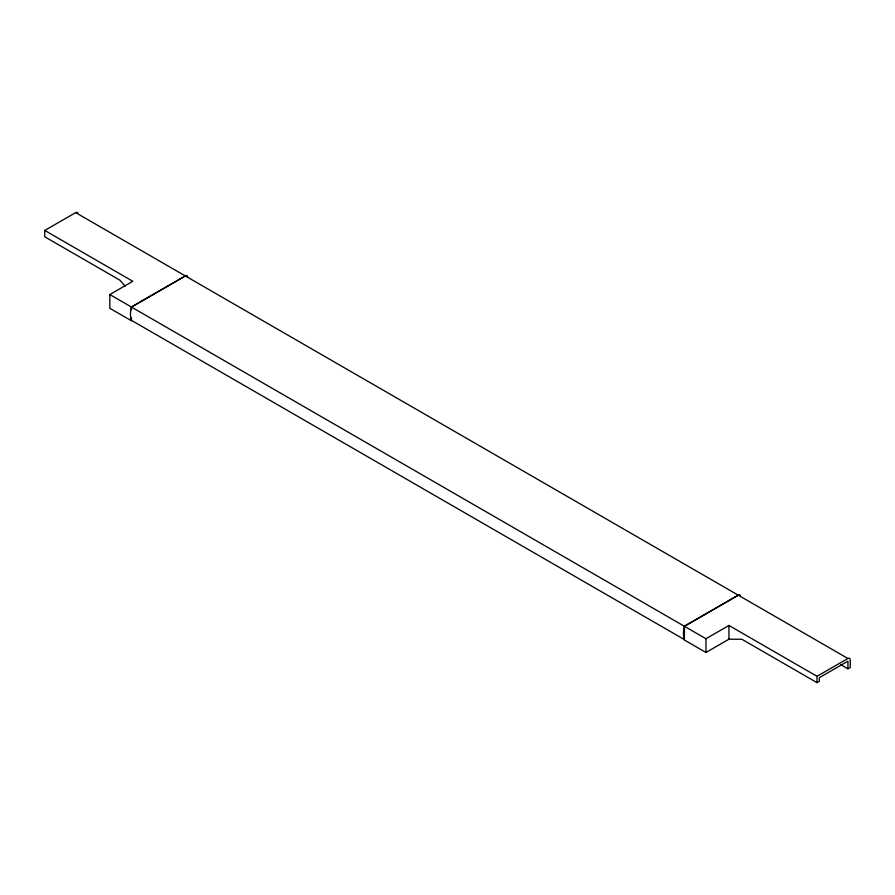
<?xml version="1.0" encoding="UTF-8"?>
<svg xmlns="http://www.w3.org/2000/svg" width="895" height="895" viewBox="0 0 895 895"><rect width="100%" height="100%" fill="white"/><g stroke="black" fill="none" stroke-linecap="round" stroke-linejoin="round"><path stroke-width="1.34" d="M131.431 318.016L131.431 320.768L109.828 308.305L109.828 294.556L132.807 281.287L44.75 230.44L44.75 236.795L119.908 280.18L125.076 286.12M187.335 276.119A3.278 1.891 -60 0 0 185.332 275.94L131.498 307.019L131.431 309.771M185.332 275.94L131.431 307.03A24.557 14.175 -60 0 0 131.498 320.388L684.44 639.623A24.557 14.175 -60 0 1 684.44 626.254L738.274 595.175A3.278 1.891 -60 0 1 740.478 595.757M738.274 595.175L684.44 626.254L684.373 640.003L705.965 652.477L728.966 639.198L741.854 639.254L817.012 682.65L819.361 681.296L819.361 677.66L847.934 661.17L847.934 668.8L850.25 667.469L850.25 659.828A3.278 1.891 -60 0 0 847.934 658.496L75.672 212.63L44.75 230.44M705.965 652.477L705.965 638.728L728.944 625.46L817.012 676.307L847.934 658.496M840.696 664.627L847.934 668.8M109.828 294.556L705.965 638.728M728.944 625.46L728.966 639.198M817.012 676.307L817.012 682.65M75.672 212.63A3.278 1.891 -60 0 1 77.876 213.211M187.469 276.365A3.278 1.891 -60 0 1 187.648 277.282"/></g></svg>
